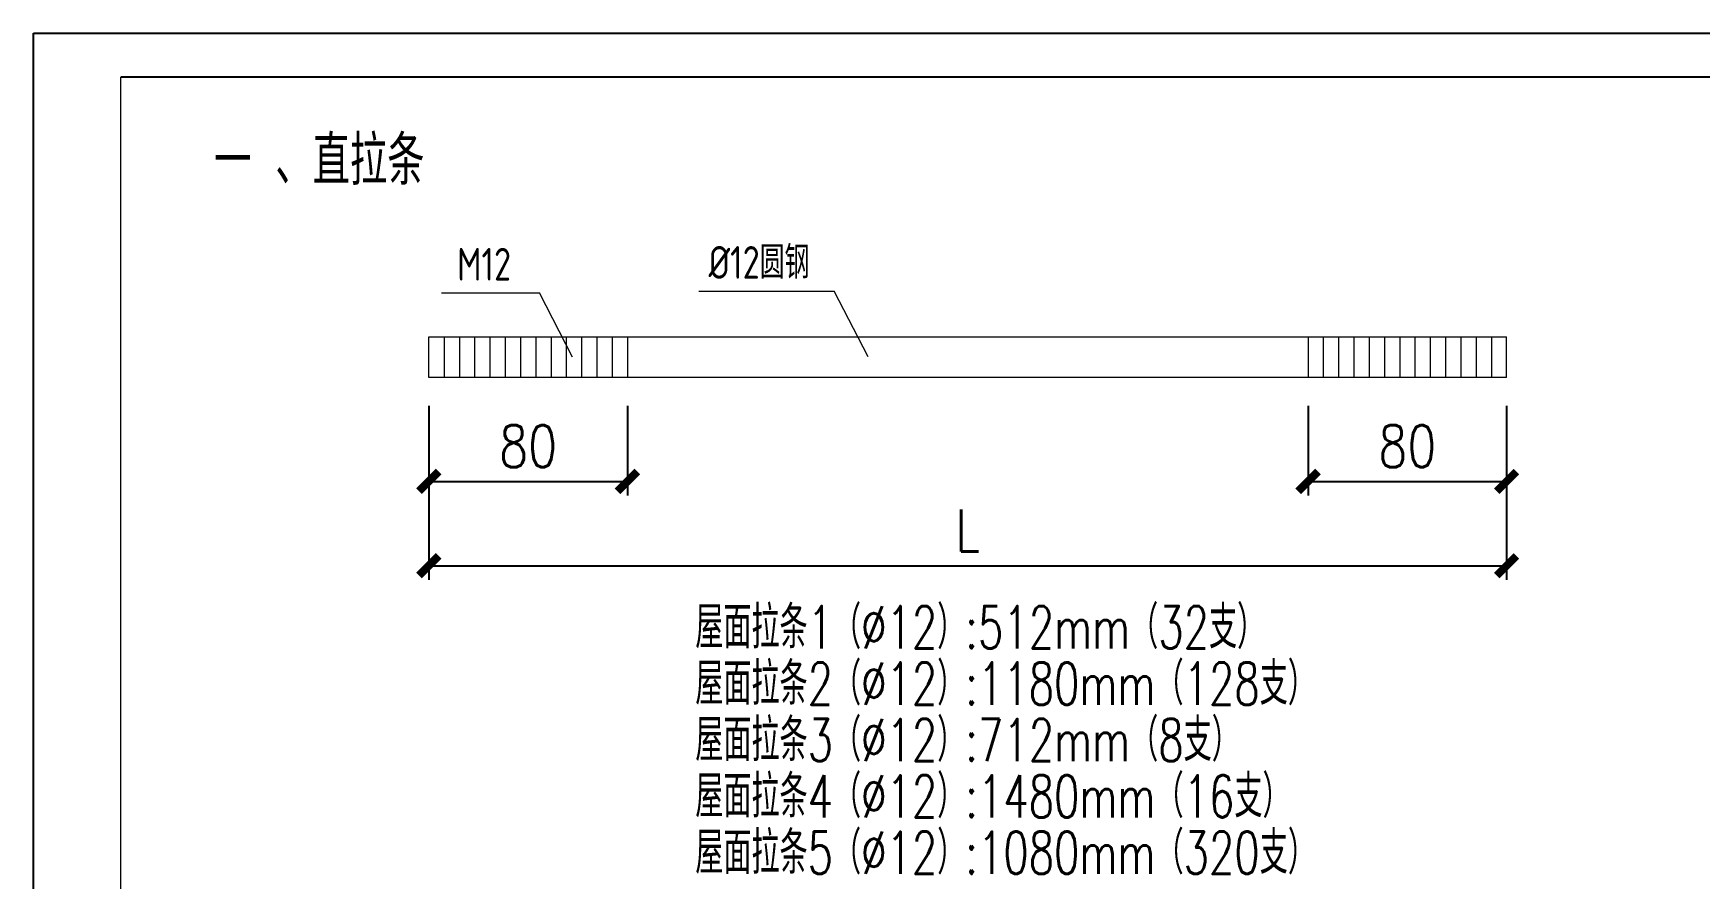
# Model space of a CAD drawing. Header units: inches. Extents: x 129725932 to 129894734, y 55771230 to 55809283.
# Drawn here: x 129820106 to 129826019, y 55784759 to 55787759 of the extents above; entities that cross this region are included whole.
import ezdxf

# ---------------------------------------------------------------- set-up
doc = ezdxf.new("R2010")
doc.units = ezdxf.units.IN
doc.header["$MEASUREMENT"] = 0
for name, color, linetype, lineweight in [('白线', 7, 'Continuous', 5), ('红线', 1, 'Continuous', 13), ('绿色', 3, 'Continuous', 20)]:
    doc.layers.add(name, color=color, linetype=linetype, lineweight=lineweight)
doc.layers.add('细线', color=37, linetype='Continuous')
doc.styles.add('80', font='romans.shx', dxfattribs={"width": 0.8, "bigfont": 'hztxt.shx'})
doc.styles.add('DIM_FONT', font='romans.shx', dxfattribs={"width": 0.618, "bigfont": '1hztxt.shx'})
doc.styles.add('STYLE1', font='', dxfattribs={"width": 0.8})
doc.styles.add('标注', font='tssdeng.shx', dxfattribs={"width": 0.6, "bigfont": 'tssdchn.shx'})
doc.styles.get('STYLE1').set_extended_font_data('SimSun')
doc.dimstyles.new('副本 (2)80', dxfattribs={"dimscale": 0.5, "dimtxt": 300, "dimasz": 140, "dimexe": 100, "dimexo": 200, "dimgap": 100, "dimtad": 1, "dimdec": 0, "dimzin": 0, "dimdsep": 46, "dimtxsty": '80', "dimblk1": 'ARCHTICK', "dimblk2": 'ARCHTICK', "dimsah": 1, "dimcen": 0, "dimclrd": 1, "dimclre": 1, "dimclrt": 7, "dimadec": 0, "dimazin": 0, "dimtfac": 1, "dimtdec": 0, "dimtix": 1, "dimtmove": 2, "dimatfit": 3, "dimldrblk": 'ARCHTICK', "dimfxl": 0, "dimtolj": 1, "dimtzin": 0, "dimarcsym": 0})

# ---------------------------------------------------------------- blocks, each defined once
blk = doc.blocks.new('TK1')
at = {"color": 141}
for p, q in [((128575044.5, 56113256.5), (128575044.5, 56120003)), ((128575044.5, 56120003), (128584596.3, 56120003))]:
    blk.add_line(p, q, dxfattribs=at)
blk.add_line((128584482.7, 56119889.4), (128575271.6, 56119889.4))
at = {"layer": '白线'}
for p, q in [((128575271.6, 56113370.1), (128575271.6, 56119889.4)), ((128575271.6, 56119889.4), (128584482.7, 56119889.4))]:
    blk.add_line(p, q, dxfattribs=at)
at = {"style": 'STYLE1', "width": 0.7}
for tag, p, oblique in [('请输入工程名称：', (128583759.9, 56117293.6), 0), ('请输入项目名称：', (128583811, 56116886.4), 0), ('请合作设计单位名称：', (128583759.9, 56115438.4), 360), ('请输入图名（一）：', (128583810.3, 56114085.1), 0), ('请输入设计号：', (128583659.6, 56113744), 0), ('详图设计', (128584257.5, 56113735.1), 0), ('钢结构', (128584274.7, 56113576.1), 0), ('请输入相应日期：', (128583650.4, 56113415.7), 0), ('请输入相应图号：', (128584173.4, 56113436.3), 0)]:
    blk.add_attdef(tag, p, '', height=46.3, rotation=359.9972, dxfattribs=dict(at, oblique=oblique))
blk = doc.blocks.new('_ArchTick')
at = {"color": 0, "linetype": 'ByBlock', "const_width": 0.4}
blk.add_lwpolyline([(-0.5, -0.5), (0.5, 0.5)], dxfattribs=at)
blk = doc.blocks.new('*D1002')
at = {"layer": 'Defpoints', "color": 0}
for p in [(129821509.5, 55786537.4), (129825334.4, 55786537.4), (129825334.4, 55785869.8)]:
    blk.add_point(p, dxfattribs=at)
at = {"layer": '红线', "color": 1, "lineweight": -2}
for p, q in [((129821509.5, 55786437.4), (129821509.5, 55785819.8)), ((129825334.4, 55786437.4), (129825334.4, 55785819.8)), ((129821509.5, 55785869.8), (129825334.4, 55785869.8))]:
    blk.add_line(p, q, dxfattribs=at)
at = {"layer": '红线', "color": 1, "lineweight": -2, "xscale": 70, "yscale": 70, "zscale": 70, "rotation": 180}
blk.add_blockref('_ArchTick', (129821509.5, 55785869.8), dxfattribs=at)
at = {"layer": '红线', "color": 1, "lineweight": -2, "xscale": 70, "yscale": 70, "zscale": 70}
blk.add_blockref('_ArchTick', (129825334.4, 55785869.8), dxfattribs=at)
at = {"layer": '红线', "color": 7, "insert": (129823422, 55785994.8), "char_height": 150, "attachment_point": 5, "style": '80'}
blk.add_mtext('\\A1;L', dxfattribs=at)
blk = doc.blocks.new('*D1117')
at = {"layer": 'Defpoints', "color": 0}
for p in [(129821509.5, 55786537.4), (129822214.3, 55786537.4), (129822214.3, 55786168.9)]:
    blk.add_point(p, dxfattribs=at)
at = {"layer": '红线', "color": 1, "lineweight": -2}
for p, q in [((129821509.5, 55786437.4), (129821509.5, 55786118.9)), ((129822214.3, 55786437.4), (129822214.3, 55786118.9)), ((129821509.5, 55786168.9), (129822214.3, 55786168.9))]:
    blk.add_line(p, q, dxfattribs=at)
at = {"layer": '红线', "color": 1, "lineweight": -2, "xscale": 70, "yscale": 70, "zscale": 70, "rotation": 180}
blk.add_blockref('_ArchTick', (129821509.5, 55786168.9), dxfattribs=at)
at = {"layer": '红线', "color": 1, "lineweight": -2, "xscale": 70, "yscale": 70, "zscale": 70}
blk.add_blockref('_ArchTick', (129822214.3, 55786168.9), dxfattribs=at)
at = {"layer": '红线', "color": 7, "insert": (129821861.9, 55786293.9), "char_height": 150, "attachment_point": 5, "style": '80'}
blk.add_mtext('\\A1;80', dxfattribs=at)
blk = doc.blocks.new('*D1003')
at = {"layer": 'Defpoints', "color": 0}
for p in [(129824629.6, 55786537.4), (129825334.4, 55786537.4), (129825334.4, 55786168.9)]:
    blk.add_point(p, dxfattribs=at)
at = {"layer": '红线', "color": 1, "lineweight": -2}
for p, q in [((129824629.6, 55786437.4), (129824629.6, 55786118.9)), ((129825334.4, 55786437.4), (129825334.4, 55786118.9)), ((129824629.6, 55786168.9), (129825334.4, 55786168.9))]:
    blk.add_line(p, q, dxfattribs=at)
at = {"layer": '红线', "color": 1, "lineweight": -2, "xscale": 70, "yscale": 70, "zscale": 70, "rotation": 180}
blk.add_blockref('_ArchTick', (129824629.6, 55786168.9), dxfattribs=at)
at = {"layer": '红线', "color": 1, "lineweight": -2, "xscale": 70, "yscale": 70, "zscale": 70}
blk.add_blockref('_ArchTick', (129825334.4, 55786168.9), dxfattribs=at)
at = {"layer": '红线', "color": 7, "insert": (129824982, 55786293.9), "char_height": 150, "attachment_point": 5, "style": '80'}
blk.add_mtext('\\A1;80', dxfattribs=at)

msp = doc.modelspace()

# ---------------------------------------------------------------- linework, layer by layer
at = {"layer": '红线'}
for p, q in [((129821555, 55786837.8), (129821902.5, 55786837.8)), ((129822019.2, 55786609.7), (129821902.5, 55786837.8)), ((129822467.9, 55786844.3), (129822948.3, 55786844.3)), ((129823068.3, 55786611.3), (129822948.3, 55786844.3))]:
    msp.add_line(p, q, dxfattribs=at)
at = {"layer": '绿色'}
for p, q in [((129821509.5, 55786537.4), (129821509.5, 55786681.9)), ((129821509.5, 55786681.9), (129825334.4, 55786681.9)), ((129821563.7, 55786681.9), (129821563.7, 55786537.4)), ((129821617.9, 55786681.9), (129821617.9, 55786537.4)), ((129821672.1, 55786681.9), (129821672.1, 55786537.4)), ((129821672.1, 55786681.9), (129821672.1, 55786537.4)), ((129821726.4, 55786681.9), (129821726.4, 55786537.4)), ((129821726.4, 55786681.9), (129821726.4, 55786537.4)), ((129821780.6, 55786681.9), (129821780.6, 55786537.4)), ((129821780.6, 55786681.9), (129821780.6, 55786537.4)), ((129821834.8, 55786681.9), (129821834.8, 55786537.4)), ((129821834.8, 55786681.9), (129821834.8, 55786537.4)), ((129821889, 55786681.9), (129821889, 55786537.4)), ((129821889, 55786681.9), (129821889, 55786537.4)), ((129821943.2, 55786681.9), (129821943.2, 55786537.4)), ((129821943.2, 55786681.9), (129821943.2, 55786537.4)), ((129821997.4, 55786681.9), (129821997.4, 55786537.4)), ((129822051.6, 55786681.9), (129822051.6, 55786537.4)), ((129822105.9, 55786681.9), (129822105.9, 55786537.4)), ((129822160.1, 55786681.9), (129822160.1, 55786537.4)), ((129822214.3, 55786681.9), (129822214.3, 55786538.2)), ((129822214.3, 55786681.9), (129822214.3, 55786537.4)), ((129824629.6, 55786681.9), (129824629.6, 55786538.2)), ((129824629.6, 55786681.9), (129824629.6, 55786537.4)), ((129824629.6, 55786681.9), (129824629.6, 55786538.2)), ((129824629.6, 55786681.9), (129824629.6, 55786537.4)), ((129824683.8, 55786681.9), (129824683.8, 55786537.4)), ((129824683.8, 55786681.9), (129824683.8, 55786537.4)), ((129824738, 55786681.9), (129824738, 55786537.4)), ((129824738, 55786681.9), (129824738, 55786537.4)), ((129824792.3, 55786681.9), (129824792.3, 55786537.4)), ((129824792.3, 55786681.9), (129824792.3, 55786537.4)), ((129824846.5, 55786681.9), (129824846.5, 55786537.4)), ((129824846.5, 55786681.9), (129824846.5, 55786537.4)), ((129824900.7, 55786681.9), (129824900.7, 55786537.4)), ((129824900.7, 55786681.9), (129824900.7, 55786537.4)), ((129824954.9, 55786681.9), (129824954.9, 55786537.4)), ((129824954.9, 55786681.9), (129824954.9, 55786537.4)), ((129825009.1, 55786681.9), (129825009.1, 55786537.4)), ((129825009.1, 55786681.9), (129825009.1, 55786537.4)), ((129825063.3, 55786681.9), (129825063.3, 55786537.4)), ((129825063.3, 55786681.9), (129825063.3, 55786537.4)), ((129825117.5, 55786681.9), (129825117.5, 55786537.4)), ((129825117.5, 55786681.9), (129825117.5, 55786537.4)), ((129825171.8, 55786681.9), (129825171.8, 55786537.4)), ((129825171.8, 55786681.9), (129825171.8, 55786537.4)), ((129825226, 55786681.9), (129825226, 55786537.4)), ((129825226, 55786681.9), (129825226, 55786537.4)), ((129825280.2, 55786681.9), (129825280.2, 55786537.4)), ((129825280.2, 55786681.9), (129825280.2, 55786537.4)), ((129825334.4, 55786537.4), (129825334.4, 55786681.9)), ((129825334.4, 55786537.4), (129825334.4, 55786681.9)), ((129825334.4, 55786537.4), (129821509.5, 55786537.4))]:
    msp.add_line(p, q, dxfattribs=at)

# ---------------------------------------------------------------- block references
at = {"xscale": 1.365712125319988, "yscale": 1.365712125319988, "zscale": 1.365712125319988}
msp.add_blockref('TK1', (-45776391.2, -20856009.6), dxfattribs=at)

# ---------------------------------------------------------------- texts
at = {"layer": '白线', "color": 7, "style": '标注', "width": 0.8}
for s, height, p in [('一 、直拉条', 174.24, (129820747.5, 55787220.8)), ('M12', 116.16, (129821610, 55786881.4)), ('%%C12圆钢', 116.16, (129822502.1, 55786887.9))]:
    msp.add_text(s, height=height, dxfattribs=at).set_placement(p)
at = {"layer": '细线', "color": 4, "lineweight": -3, "style": 'DIM_FONT', "width": 0.7}
for s, p in [('屋面拉条1（%%C12）:512mm（32支）', (129822454.9, 55785576.4)), ('屋面拉条2（%%C12）:1180mm（128支）', (129822454.9, 55785376.4)), ('屋面拉条3（%%C12）:712mm（8支）', (129822454.9, 55785176.4)), ('屋面拉条4（%%C12）:1480mm（16支）', (129822454.9, 55784976.4)), ('屋面拉条5（%%C12）:1080mm（320支）', (129822454.9, 55784776.4))]:
    msp.add_text(s, height=150, dxfattribs=at).set_placement(p)

# ---------------------------------------------------------------- dimensions: what is measured, and where the dimension line sits
at = {"layer": '红线'}
for base, p1, p2, text, picture, middle in [((129825334.4, 55785869.8), (129821509.5, 55786537.4), (129825334.4, 55786537.4), 'L', '*D1002', (129823422, 55785994.8)), ((129822214.3, 55786168.9), (129821509.5, 55786537.4), (129822214.3, 55786537.4), '80', '*D1117', (129821861.9, 55786293.9)), ((129825334.4, 55786168.9), (129824629.6, 55786537.4), (129825334.4, 55786537.4), '80', '*D1003', (129824982, 55786293.9))]:
    dim = msp.add_linear_dim(base=base, p1=p1, p2=p2, text=text, dimstyle='副本 (2)80', dxfattribs=at)
    dim.commit()
    dim.dimension.update_dxf_attribs({"geometry": picture, "text_midpoint": middle})

doc.saveas('drawing.dxf')
